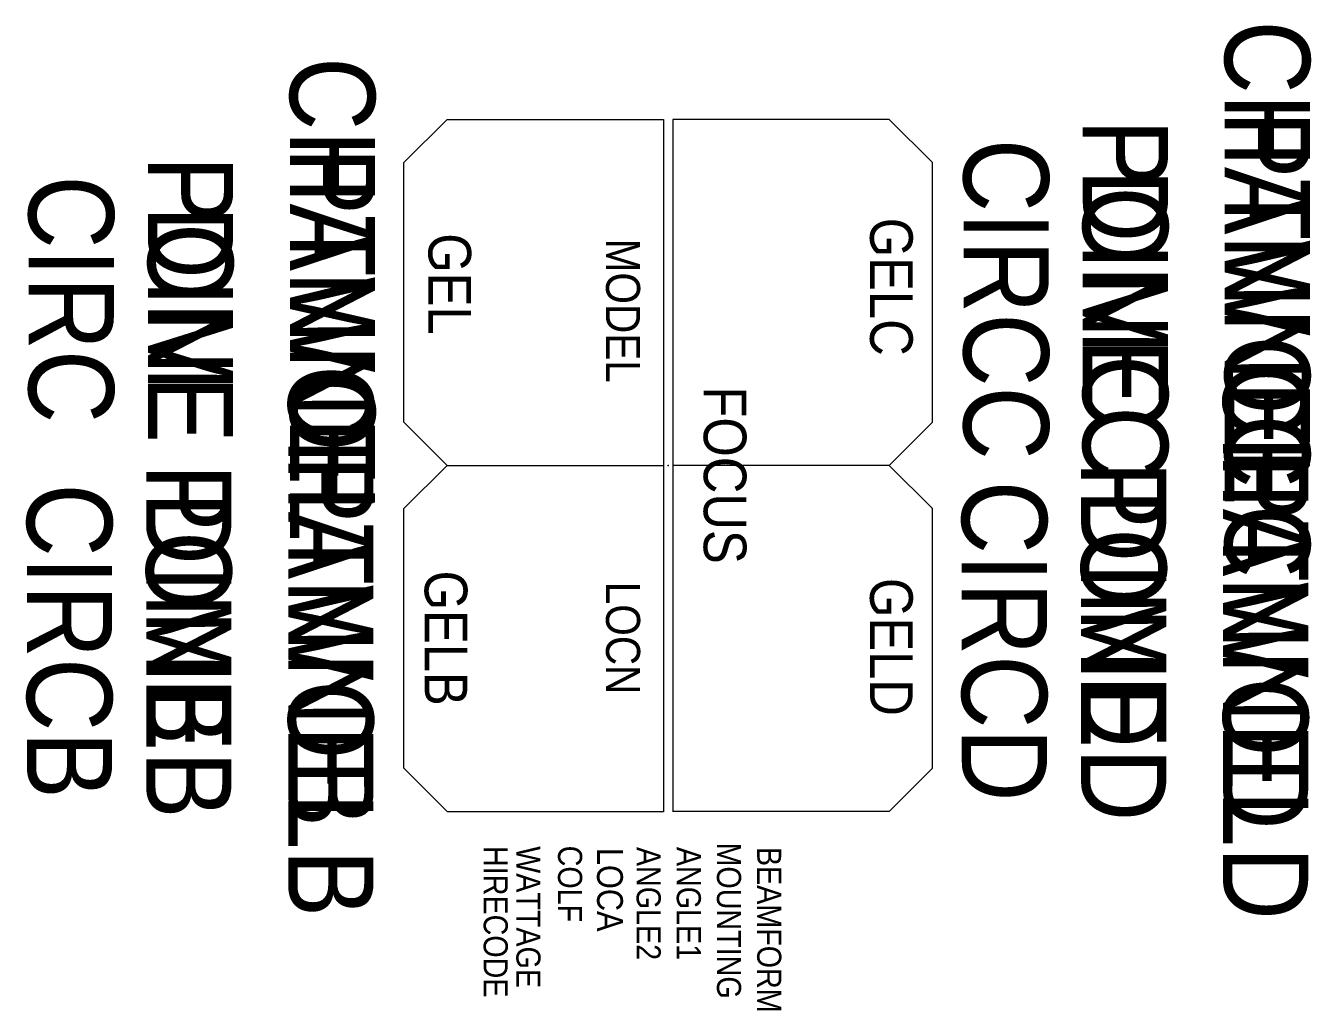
# Model space of a CAD drawing. Extents: x 1481 to 2989, y -3953 to -2797.
import ezdxf
from ezdxf.enums import TextEntityAlignment as Align

# ---------------------------------------------------------------- set-up
doc = ezdxf.new("R2010")
doc.units = 0
doc.header["$MEASUREMENT"] = 0
doc.layers.get('0').update_dxf_attribs({"linetype": 'CONTINUOUS'})
for name, color, linetype in [('CHANNEL', 3, 'CONTINUOUS'), ('CIRC', 6, 'CONTINUOUS'), ('DIMMER', 4, 'CONTINUOUS'), ('FOCUS', 2, 'CONTINUOUS'), ('GEL', 1, 'CONTINUOUS'), ('LANTERNS', 4, 'CONTINUOUS'), ('LOCATION', 7, 'CONTINUOUS'), ('MODEL', 6, 'CONTINUOUS'), ('PATCH', 5, 'CONTINUOUS'), ('PATCH2', 5, 'CONTINUOUS')]:
    doc.layers.add(name, color=color, linetype=linetype)

msp = doc.modelspace()

# ---------------------------------------------------------------- linework, layer by layer
at = {"linetype": 'CONTINUOUS'}
for p, q in [((1924.4, -2957.5), (1975.2, -2906.7)), ((1975.2, -2906.7), (2229.2, -2906.7)), ((2229.2, -2906.7), (2229.2, -3719.8)), ((2494.1, -2906.7), (2240.1, -2906.7)), ((2240.1, -2906.7), (2240.1, -3719.8)), ((2544.9, -2957.5), (2494.1, -2906.7)), ((1924.4, -3262.3), (1924.4, -2957.5)), ((2544.9, -3262.3), (2544.9, -2957.5)), ((1975.2, -3313.1), (1924.4, -3262.3)), ((2494.1, -3313.1), (2544.9, -3262.3)), ((1924.4, -3363.9), (1975.2, -3313.1)), ((1975.2, -3313.1), (2229.2, -3313.1)), ((2494.1, -3313.1), (2240.1, -3313.1)), ((2544.9, -3363.9), (2494.1, -3313.1)), ((1924.4, -3668.7), (1924.4, -3363.9)), ((2544.9, -3668.7), (2544.9, -3363.9)), ((1975.2, -3719.5), (1924.4, -3668.7)), ((2494.1, -3719.5), (2544.9, -3668.7)), ((1975.2, -3719.5), (2229.2, -3719.5)), ((2494.1, -3719.5), (2240.1, -3719.5))]:
    msp.add_line(p, q, dxfattribs=at)
msp.add_point((2234.6, -3313.1), dxfattribs=at)

# ---------------------------------------------------------------- texts
at = {"layer": 'CHANNEL', "width": 0.89}
for tag, p in [('CHANNELC', (2887.9, -3118)), ('CHANNEL', (1790.7, -3118)), ('CHANNELD', (2885.9, -3519.5)), ('CHANNELB', (1788.8, -3519.5))]:
    msp.add_attdef(tag, text='', height=100, rotation=270, dxfattribs=at).set_placement(p, align=Align.CENTER)
at = {"layer": 'CIRC', "width": 0.89}
for tag, p in [('CIRCC', (2581.3, -3118)), ('CIRC', (1484.1, -3118)), ('CIRCB', (1482.1, -3519.5)), ('CIRCD', (2579.3, -3519.5))]:
    msp.add_attdef(tag, text='', height=100, rotation=270, dxfattribs=at).set_placement(p, align=Align.CENTER)
at = {"layer": 'DIMMER', "width": 0.89}
for tag, p in [('DIMC', (2721.3, -3117.2)), ('DIM', (1624.1, -3117.2)), ('DIMB', (1622.1, -3492.8)), ('DIMD', (2719.3, -3492.8))]:
    msp.add_attdef(tag, text='', height=100, rotation=270, dxfattribs=at).set_placement(p, align=Align.CENTER)
at = {"layer": 'FOCUS', "color": 30, "width": 0.89}
msp.add_attdef('FOCUS', text='', height=50, rotation=270, dxfattribs=at).set_placement((2276.4, -3324.5), align=Align.CENTER)
at = {"layer": 'GEL', "width": 0.89}
for tag, p in [('GELC', (2471.6, -3103.3)), ('GEL', (1953.3, -3100)), ('GELB', (1948.9, -3516)), ('GELD', (2471.6, -3526.3))]:
    msp.add_attdef(tag, text='', height=50, rotation=270, dxfattribs=at).set_placement(p, align=Align.CENTER)
at = {"layer": 'LANTERNS', "color": 0, "width": 0.89, "flags": 1}
for tag, p, s, height in [('HIRECODE', (2018.1, -3760.2), '', 28.3), ('WATTAGE', (2056.5, -3760.3, 0), '4000', 28.3), ('COLF', (2105.4, -3759.7), '4', 28.3), ('LOCA', (2151.2, -3762.3), '', 30.3), ('ANGLE2', (2197.6, -3761.2), '180', 28.3), ('ANGLE1', (2244.7, -3761.2), '0', 28.3), ('MOUNTING', (2291.9, -3756), 'STANDARD HOOK CLAMP X 2', 28.305), ('BEAMFORM', (2339.1, -3761.2), 'ASYMETRIC', 28.3)]:
    msp.add_attdef(tag, p, s, height=height, rotation=270, dxfattribs=at)
at = {"layer": 'LOCATION', "width": 0.89}
msp.add_attdef('LOCN', text='', height=40, rotation=270, dxfattribs=at).set_placement((2161.7, -3515.9), align=Align.CENTER)
at = {"layer": 'MODEL', "width": 0.89}
msp.add_attdef('MODEL', text='4 Cell', height=40, rotation=270, dxfattribs=at).set_placement((2181.7, -3131.5), align=Align.MIDDLE)
at = {"layer": 'PATCH', "width": 0.89}
for tag, p in [('PONEC', (2721.3, -3118)), ('PONE', (1624.1, -3118)), ('PONED', (2719.3, -3519.5)), ('PONEB', (1622.1, -3519.5))]:
    msp.add_attdef(tag, text='', height=100, rotation=270, dxfattribs=at).set_placement(p, align=Align.CENTER)
at = {"layer": 'PATCH2', "width": 0.89}
for tag, p in [('PTWOC', (2887.9, -3118)), ('PTWO', (1790.7, -3118)), ('PTWOB', (1788.8, -3519.5)), ('PTWOD', (2885.9, -3519.5))]:
    msp.add_attdef(tag, text='', height=100, rotation=270, dxfattribs=at).set_placement(p, align=Align.CENTER)

doc.saveas('drawing.dxf')
